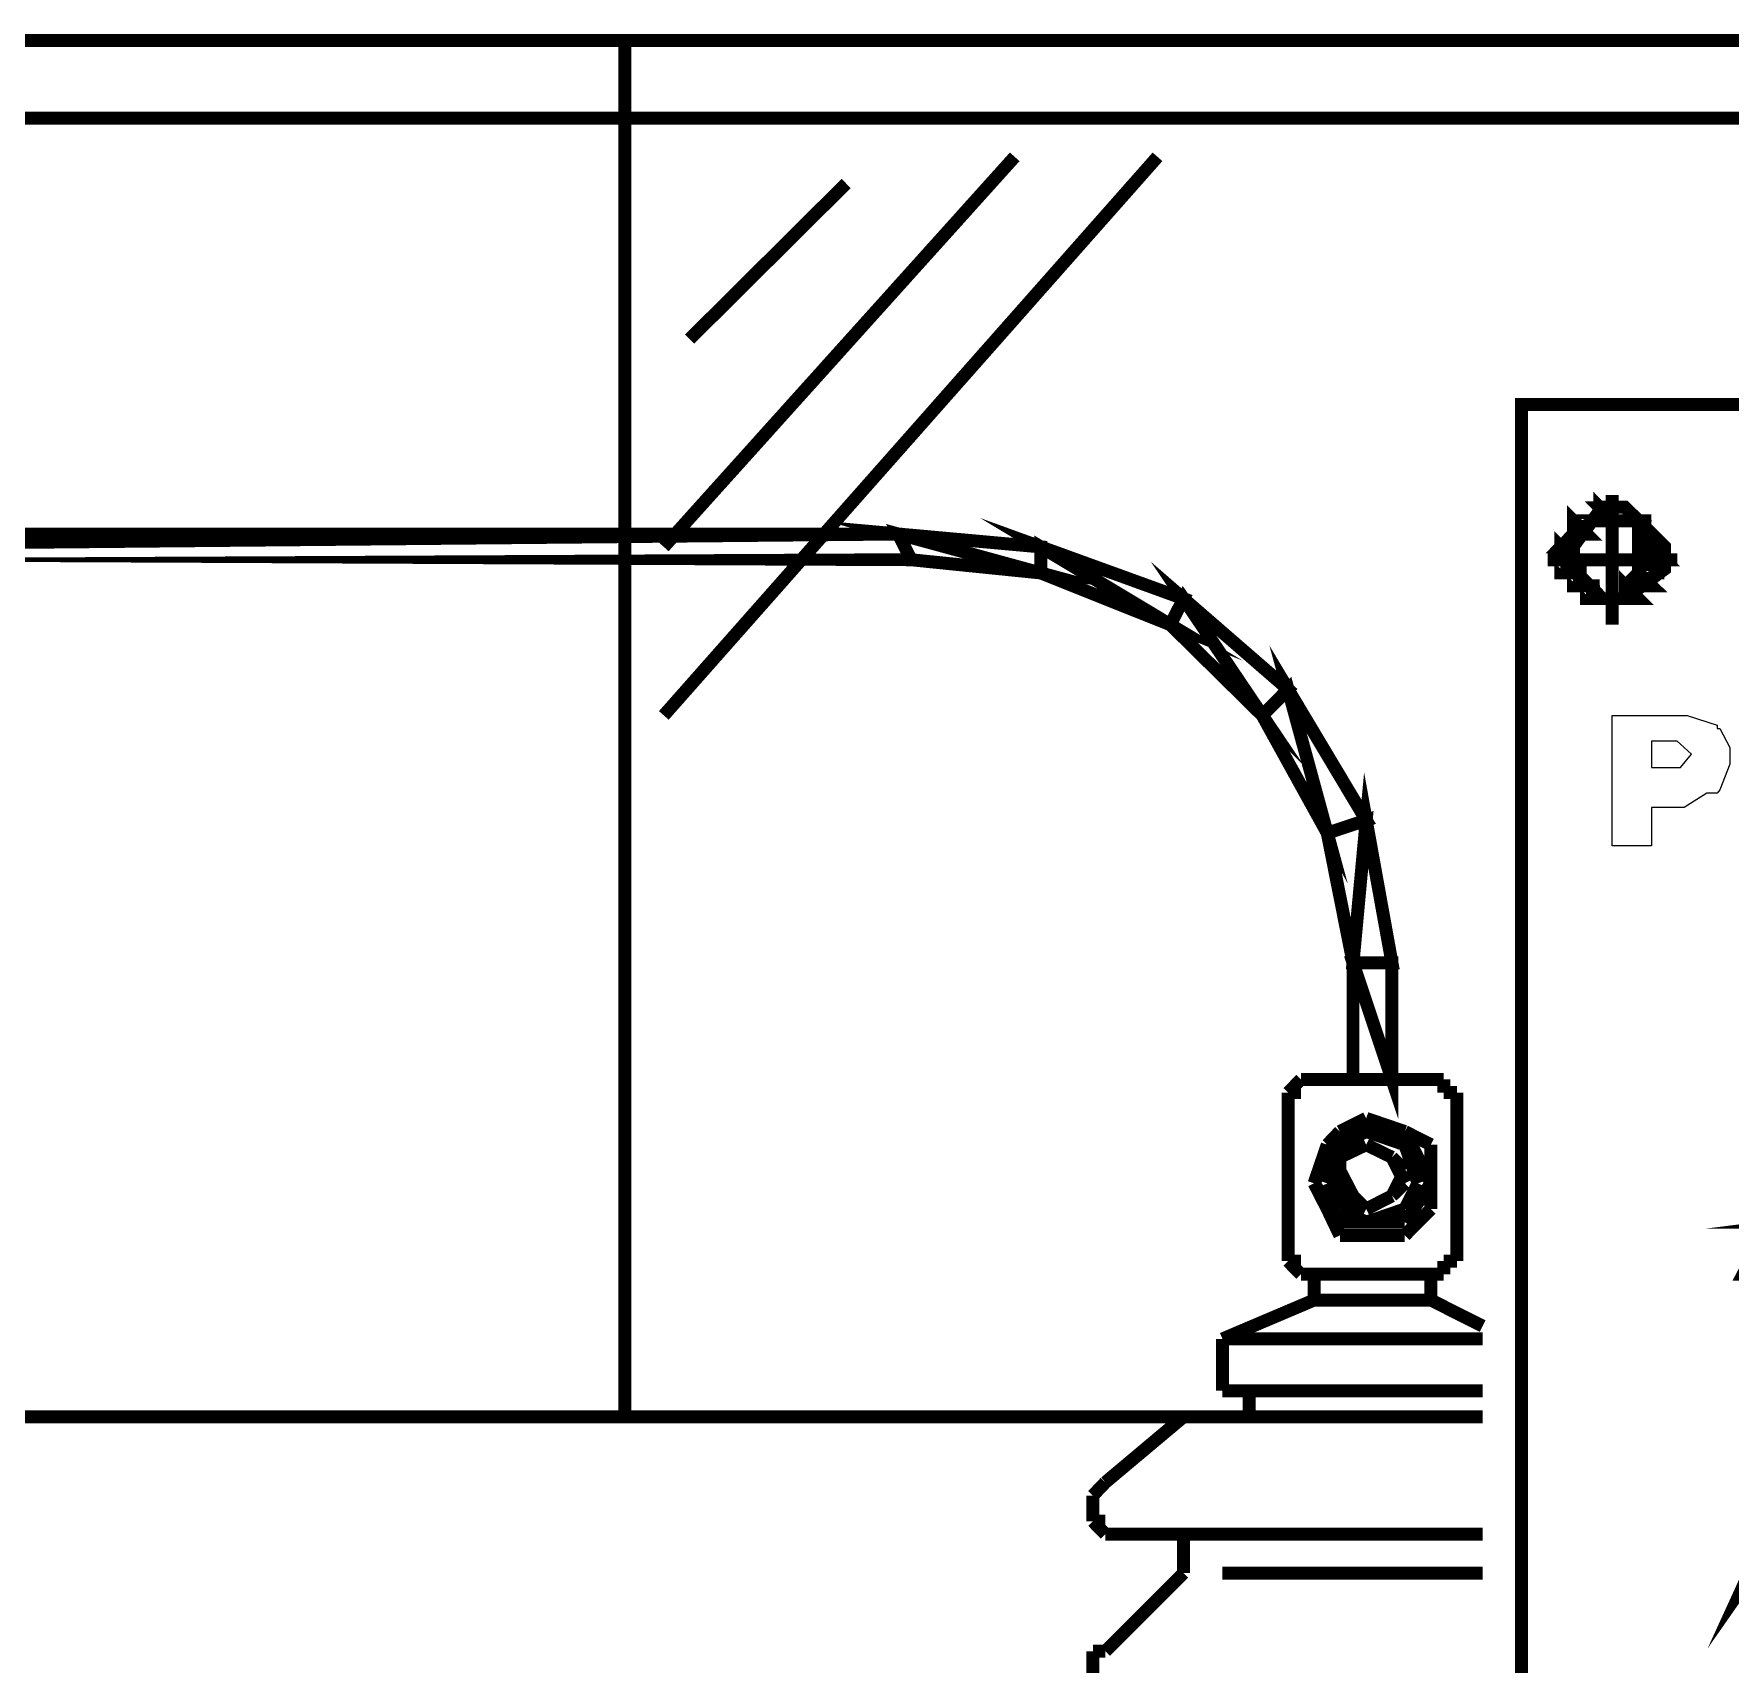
# Model space of a CAD drawing. Extents: x 219 to 1226, y 175 to 465.
# Drawn here: x 332.48 to 338.01, y 233.87 to 239.19 of the extents above; entities that cross this region are included whole.
import ezdxf

# ---------------------------------------------------------------- set-up
doc = ezdxf.new("R2010")
doc.units = 0
doc.header["$MEASUREMENT"] = 0
doc.layers.add('C00-00-00-BLACK', color=7, linetype='Continuous')
doc.layers.add('CFF-00-00', color=1, linetype='Continuous')

msp = doc.modelspace()

# ---------------------------------------------------------------- linework, layer by layer
at = {"layer": 'C00-00-00-BLACK', "const_width": 0.0423}
for points in [[(326.4321, 239.1656), (345.5591, 239.1656)], [(334.4041, 239.1656), (334.4041, 234.6736)], [(330.1201, 238.9116), (345.5591, 238.9116)], [(330.1201, 238.9116), (345.5591, 238.9116)], [(334.5311, 236.9626), (336.1421, 238.7856)], [(334.5311, 237.5126), (335.6761, 238.7856)], [(334.6151, 238.1906), (335.1261, 238.6986)], [(337.6261, 237.6816), (337.6261, 237.2586)], [(337.4151, 237.4706), (337.8381, 237.4706)], [(336.5681, 235.7316), (336.6101, 235.7746)], [(336.6101, 235.7746), (336.6531, 235.7746)], [(336.6101, 235.7746), (337.0341, 235.7746)], [(336.9071, 235.7746), (336.7371, 235.7746)], [(337.0761, 235.7746), (337.0341, 235.7746)], [(337.0761, 235.7316), (337.0761, 235.7746)], [(336.5681, 235.6906), (336.5681, 235.7316)], [(336.5681, 235.7316), (336.6101, 235.7316)], [(336.5681, 235.7316), (336.6101, 235.7316)], [(337.1191, 235.7316), (337.0761, 235.7316)], [(337.1191, 235.6906), (337.1191, 235.7316)], [(336.5681, 235.6906), (336.5681, 235.2246)], [(337.1191, 235.6906), (337.1191, 235.2246)], [(336.7371, 235.6046), (336.6531, 235.4356)], [(336.7371, 235.6046), (336.6961, 235.5616)], [(336.8231, 235.6476), (336.7371, 235.6046)], [(336.8231, 235.6046), (336.7371, 235.5616)], [(336.9491, 235.6046), (336.7371, 235.6046)], [(336.9491, 235.6046), (336.8231, 235.6476)], [(336.9491, 235.5616), (336.8231, 235.6046)], [(337.0341, 235.5616), (336.9491, 235.6046)], [(337.0341, 235.4356), (336.9491, 235.6046)], [(336.6961, 235.5616), (336.6531, 235.4356)], [(336.7371, 235.5616), (336.6961, 235.4356)], [(336.8231, 235.5616), (336.7371, 235.5206)], [(336.9071, 235.5206), (336.8231, 235.5616)], [(336.9071, 235.5206), (336.8231, 235.5616)], [(336.9921, 235.4356), (336.9491, 235.5616)], [(337.0341, 235.4356), (337.0341, 235.5616)], [(336.7371, 235.5206), (336.7371, 235.4356)], [(336.9491, 235.4776), (336.9071, 235.5206)], [(336.9491, 235.4356), (336.9071, 235.5206)], [(336.6531, 235.4356), (336.6961, 235.3516)], [(336.6531, 235.4356), (336.7371, 235.3086)], [(336.6961, 235.4356), (336.7371, 235.3516)], [(336.7371, 235.4776), (336.7801, 235.3946)], [(336.7371, 235.4356), (336.7371, 235.3946)], [(336.9071, 235.3946), (336.9491, 235.4776)], [(336.9071, 235.3946), (336.9491, 235.4356)], [(336.9491, 235.3516), (336.9921, 235.4356)], [(336.9491, 235.3086), (337.0341, 235.4356)], [(337.0341, 235.3516), (337.0341, 235.4356)], [(336.7371, 235.3946), (336.8231, 235.3516)], [(336.7801, 235.3946), (336.8231, 235.3516)], [(336.8231, 235.3516), (336.9071, 235.3946)], [(336.8231, 235.3516), (336.9071, 235.3946)], [(336.6961, 235.3516), (336.7371, 235.2656)], [(336.7371, 235.3516), (336.8231, 235.3086)], [(336.8231, 235.3086), (336.9491, 235.3516)], [(336.9491, 235.2656), (337.0341, 235.3516)], [(336.7371, 235.3086), (336.9491, 235.3086)], [(336.5681, 235.1816), (336.5681, 235.2246)], [(336.7371, 235.2656), (336.8231, 235.2656)], [(336.8231, 235.2656), (336.9491, 235.2656)], [(337.1191, 235.1816), (337.1191, 235.2246)], [(336.6101, 235.1386), (336.5681, 235.1816)], [(336.5681, 235.1816), (336.6101, 235.1816)], [(336.5681, 235.1816), (336.6101, 235.1816)], [(337.0761, 235.1386), (337.0761, 235.1816)], [(337.0761, 235.1816), (337.1191, 235.1816)], [(336.6101, 235.1386), (336.6531, 235.1386)], [(336.6531, 235.1386), (336.6101, 235.1386)], [(336.6531, 235.1386), (337.0341, 235.1386)], [(336.6531, 235.0546), (336.6531, 235.1386)], [(337.0341, 235.1386), (337.0761, 235.1386)], [(337.0341, 235.0546), (337.0341, 235.1386)], [(337.0341, 235.1386), (337.0761, 235.1386)], [(336.6531, 235.0546), (336.3541, 234.9276)], [(336.6531, 235.0546), (337.0341, 235.0546)], [(337.2031, 234.9696), (337.0341, 235.0546)], [(336.3541, 234.9276), (337.2031, 234.9276)], [(336.3541, 234.9276), (336.3541, 234.7586)], [(336.3541, 234.7586), (337.2031, 234.7586)], [(336.4411, 234.7586), (336.4411, 234.6736)], [(330.1201, 234.6736), (336.4411, 234.6736)], [(335.9721, 234.4596), (336.2271, 234.6736)], [(337.2031, 234.6736), (336.2271, 234.6736)], [(335.9311, 234.4166), (335.9721, 234.4596)], [(335.9311, 234.3326), (335.9311, 234.4166)], [(335.9721, 234.2906), (335.9311, 234.3326)], [(335.9311, 234.3326), (335.9721, 234.3326)], [(335.9311, 234.3326), (335.9721, 234.3326)], [(336.0151, 234.2906), (335.9721, 234.2906)], [(337.2031, 234.2906), (336.0151, 234.2906)], [(336.2271, 234.1636), (336.2271, 234.2906)], [(335.9721, 233.9086), (336.2271, 234.1636)], [(337.2031, 234.1636), (336.3541, 234.1636)], [(335.9311, 233.8246), (335.9311, 233.9086)], [(335.9311, 233.9086), (335.9721, 233.9086)]]:
    msp.add_lwpolyline(points, dxfattribs=at)
for points in [[(337.3301, 232.6396), (344.5401, 232.6396), (344.5401, 237.9776), (337.3301, 237.9776), (337.3301, 232.6396)], [(337.5851, 237.6406), (337.6261, 237.5976), (337.5851, 237.5976), (337.5851, 237.6406)], [(337.7961, 237.4706), (337.7961, 237.5146), (337.6671, 237.6426), (337.6261, 237.6426), (337.5941, 237.6426), (337.4991, 237.5146), (337.4991, 237.4706), (337.4991, 237.4396), (337.5941, 237.3436), (337.6261, 237.3436), (337.6671, 237.3436), (337.7961, 237.4396), (337.7961, 237.4706)], [(337.7961, 237.4706), (337.7961, 237.5146), (337.6671, 237.6426), (337.6261, 237.6426), (337.5941, 237.6426), (337.4991, 237.5146), (337.4991, 237.4706), (337.4991, 237.4396), (337.5941, 237.3436), (337.6261, 237.3436), (337.6671, 237.3436), (337.7961, 237.4396), (337.7961, 237.4706)], [(337.4991, 237.5976), (337.4991, 237.5546), (337.5421, 237.5546), (337.4991, 237.5976)], [(337.4991, 237.5546), (337.5421, 237.5546), (337.4991, 237.5976), (337.4991, 237.5546)], [(337.5421, 237.5976), (337.4991, 237.5976), (337.5421, 237.5976), (337.5421, 237.5976)], [(337.4991, 237.5976), (337.4991, 237.5976)], [(337.4991, 237.5976), (337.5421, 237.5976), (337.5851, 237.5976), (337.4991, 237.5976)], [(337.5851, 237.5976), (337.5421, 237.5976), (337.5851, 237.5976), (337.5851, 237.5976)], [(337.5421, 237.5976), (337.5421, 237.5976)], [(337.5421, 237.5976), (337.5851, 237.5976), (337.6261, 237.5976), (337.5421, 237.5976)], [(337.5421, 237.5976), (337.5851, 237.5976), (337.5851, 237.5976), (337.5421, 237.5976)], [(337.5421, 237.5976), (337.5851, 237.5976), (337.5851, 237.5976), (337.5421, 237.5976)], [(337.5421, 237.5976), (337.5851, 237.5976), (337.5851, 237.5976), (337.5421, 237.5976)], [(337.5421, 237.5976), (337.5851, 237.5976), (337.5851, 237.5976), (337.5421, 237.5976)], [(337.5421, 237.5976), (337.5421, 237.5976)], [(337.6261, 237.6406), (337.5851, 237.6406), (337.6261, 237.5976), (337.6261, 237.6406)], [(337.6261, 237.6406), (337.5851, 237.6406), (337.6261, 237.6406), (337.6261, 237.6406)], [(337.6261, 237.5976), (337.5851, 237.5976), (337.6261, 237.5976)], [(337.5851, 237.5976), (337.6261, 237.5976), (337.6691, 237.5976), (337.5851, 237.5976)], [(337.5851, 237.5976), (337.5851, 237.5976)], [(337.5851, 237.5976), (337.6261, 237.5976), (337.6691, 237.5976), (337.5851, 237.5976)], [(337.5851, 237.5976), (337.5851, 237.5976)], [(337.6261, 237.5976), (337.6691, 237.5976), (337.7111, 237.5976), (337.6261, 237.5976)], [(337.6691, 237.5976), (337.7111, 237.5976), (337.6261, 237.5976), (337.6691, 237.5976)], [(337.6261, 237.5976), (337.6691, 237.5976), (337.7111, 237.5976), (337.6261, 237.5976)], [(337.6691, 237.5976), (337.7111, 237.5976), (337.6261, 237.5976), (337.6691, 237.5976)], [(337.6691, 237.5976), (337.7111, 237.5976), (337.7111, 237.5976), (337.6691, 237.5976)], [(337.6691, 237.5976), (337.7111, 237.5976), (337.7111, 237.5976), (337.6691, 237.5976)], [(337.6691, 237.5976), (337.7111, 237.5976), (337.7111, 237.5976), (337.6691, 237.5976)], [(337.6691, 237.5976), (337.7111, 237.5976), (337.7111, 237.5976), (337.6691, 237.5976)], [(337.6691, 237.5976), (337.7111, 237.5976), (337.7541, 237.5976), (337.6691, 237.5976)], [(337.7111, 237.5976), (337.7541, 237.5976), (337.6691, 237.5976), (337.7111, 237.5976)], [(337.6691, 237.5976), (337.7111, 237.5976), (337.7541, 237.5976), (337.6691, 237.5976)], [(337.7111, 237.5976), (337.7541, 237.5976), (337.6691, 237.5976), (337.7111, 237.5976)], [(337.7111, 237.5976), (337.7111, 237.5546), (337.7541, 237.5546), (337.7111, 237.5976)], [(337.7111, 237.5546), (337.7541, 237.5546), (337.7111, 237.5976), (337.7111, 237.5546)], [(337.4991, 237.5546), (337.4581, 237.5126), (337.4991, 237.5126), (337.4991, 237.5546)], [(337.4581, 237.5126), (337.4991, 237.5126), (337.4991, 237.5546), (337.4581, 237.5126)], [(337.4581, 237.5126), (337.4581, 237.4706), (337.4991, 237.4706), (337.4581, 237.5126)], [(337.4581, 237.4706), (337.4991, 237.4706), (337.4581, 237.5126), (337.4581, 237.4706)], [(337.4991, 237.5546), (337.5421, 237.5546), (337.5421, 237.5546), (337.4991, 237.5546)], [(337.4991, 237.5546), (337.5421, 237.5546), (337.5421, 237.5546), (337.4991, 237.5546)], [(337.4991, 237.5546), (337.5421, 237.5546), (337.5421, 237.5546), (337.4991, 237.5546)], [(337.4991, 237.5546), (337.5421, 237.5546), (337.5421, 237.5546), (337.4991, 237.5546)], [(337.4991, 237.5546), (337.5421, 237.5546), (337.5421, 237.5546), (337.4991, 237.5546)], [(337.4991, 237.5546), (337.5421, 237.5546), (337.5421, 237.5546), (337.4991, 237.5546)], [(337.7111, 237.5546), (337.7541, 237.5126), (337.7111, 237.5126), (337.7111, 237.5546)], [(337.7111, 237.5546), (337.7541, 237.5546), (337.7541, 237.5546), (337.7111, 237.5546)], [(337.7111, 237.5546), (337.7541, 237.5546), (337.7541, 237.5546), (337.7111, 237.5546)], [(337.7111, 237.5546), (337.7541, 237.5546), (337.7541, 237.5546), (337.7111, 237.5546)], [(337.7111, 237.5546), (337.7541, 237.5546), (337.7541, 237.5546), (337.7111, 237.5546)], [(337.7541, 237.5126), (337.7111, 237.5546), (337.7541, 237.5126)], [(337.7541, 237.5126), (337.7541, 237.4706), (337.7961, 237.4706), (337.7541, 237.5126)], [(337.7541, 237.4706), (337.7961, 237.4706), (337.7541, 237.5126), (337.7541, 237.4706)], [(337.4581, 237.5126), (337.4991, 237.5126), (337.4991, 237.5126), (337.4581, 237.5126)], [(337.4581, 237.5126), (337.4991, 237.5126), (337.4991, 237.5126), (337.4581, 237.5126)], [(337.4581, 237.5126), (337.4991, 237.5126), (337.4991, 237.5126), (337.4581, 237.5126)], [(337.4581, 237.5126), (337.4991, 237.5126), (337.4991, 237.5126), (337.4581, 237.5126)], [(337.4581, 237.5126), (337.4991, 237.5126), (337.4991, 237.5126), (337.4581, 237.5126)], [(337.4581, 237.5126), (337.4991, 237.5126), (337.4991, 237.5126), (337.4581, 237.5126)], [(337.4581, 237.4706), (337.4581, 237.4276), (337.4991, 237.4276), (337.4581, 237.4706)], [(337.4581, 237.4276), (337.4991, 237.4276), (337.4581, 237.4706), (337.4581, 237.4276)], [(337.7541, 237.4706), (337.7541, 237.4276), (337.7111, 237.4276), (337.7541, 237.4706)], [(337.7541, 237.5126), (337.7111, 237.5126), (337.7541, 237.5126)], [(337.7111, 237.5126), (337.7541, 237.5126), (337.7961, 237.5126), (337.7111, 237.5126)], [(337.7111, 237.5126), (337.7541, 237.5126), (337.7961, 237.5126), (337.7111, 237.5126)], [(337.7541, 237.5126), (337.7961, 237.5126), (337.7111, 237.5126), (337.7541, 237.5126)], [(337.7541, 237.5126), (337.7961, 237.5126), (337.7961, 237.5126), (337.7541, 237.5126)], [(337.7541, 237.5126), (337.7961, 237.5126), (337.7961, 237.5126), (337.7541, 237.5126)], [(337.4581, 237.4706), (337.4991, 237.4706), (337.4991, 237.4706), (337.4581, 237.4706)], [(337.4581, 237.4706), (337.4991, 237.4706), (337.4991, 237.4706), (337.4581, 237.4706)], [(337.4581, 237.4276), (337.4991, 237.4276), (337.4991, 237.4276), (337.4581, 237.4276)], [(337.4581, 237.4276), (337.4991, 237.4276), (337.4991, 237.4276), (337.4581, 237.4276)], [(337.4581, 237.4276), (337.4991, 237.4276), (337.5421, 237.4276), (337.4581, 237.4276)], [(337.4991, 237.4276), (337.5421, 237.4276), (337.4581, 237.4276), (337.4991, 237.4276)], [(337.4991, 237.4276), (337.4991, 237.3856), (337.5421, 237.3856), (337.4991, 237.4276)], [(337.4991, 237.3856), (337.5421, 237.3856), (337.4991, 237.4276), (337.4991, 237.3856)], [(337.4991, 237.4276), (337.5421, 237.4276), (337.5421, 237.4276), (337.4991, 237.4276)], [(337.4991, 237.4276), (337.5421, 237.4276), (337.5421, 237.4276), (337.4991, 237.4276)], [(337.7111, 237.4276), (337.7111, 237.3856), (337.7541, 237.3856), (337.7111, 237.4276)], [(337.7111, 237.3856), (337.7541, 237.3856), (337.7111, 237.4276), (337.7111, 237.3856)], [(337.7541, 237.4276), (337.7111, 237.4276), (337.7541, 237.4276)], [(337.7111, 237.4276), (337.7541, 237.4276), (337.7961, 237.4276), (337.7111, 237.4276)], [(337.7111, 237.4276), (337.7111, 237.4276)], [(337.7111, 237.4276), (337.7541, 237.4276), (337.7961, 237.4276), (337.7111, 237.4276)], [(337.7541, 237.4706), (337.7961, 237.4706), (337.7961, 237.4706), (337.7541, 237.4706)], [(337.7541, 237.4706), (337.7961, 237.4706), (337.7961, 237.4706), (337.7541, 237.4706)], [(337.7541, 237.4706), (337.7961, 237.4706), (337.7961, 237.4706), (337.7541, 237.4706)], [(337.7541, 237.4706), (337.7961, 237.4706), (337.7961, 237.4706), (337.7541, 237.4706)], [(337.7541, 237.4276), (337.7541, 237.4706), (337.7541, 237.4276)], [(337.4991, 237.3856), (337.5421, 237.3856), (337.5421, 237.3856), (337.4991, 237.3856)], [(337.4991, 237.3856), (337.5421, 237.3856), (337.5421, 237.3856), (337.4991, 237.3856)], [(337.4991, 237.3856), (337.5421, 237.3856), (337.5421, 237.3856), (337.4991, 237.3856)], [(337.4991, 237.3856), (337.5421, 237.3856), (337.5421, 237.3856), (337.4991, 237.3856)], [(337.4991, 237.3856), (337.5421, 237.3856), (337.5851, 237.3856), (337.4991, 237.3856)], [(337.5421, 237.3856), (337.5851, 237.3856), (337.4991, 237.3856), (337.5421, 237.3856)], [(337.4991, 237.3856), (337.5421, 237.3856), (337.5851, 237.3856), (337.4991, 237.3856)], [(337.5421, 237.3856), (337.5851, 237.3856), (337.4991, 237.3856), (337.5421, 237.3856)], [(337.5421, 237.3856), (337.5421, 237.3436), (337.5851, 237.3436), (337.5421, 237.3856)], [(337.5421, 237.3436), (337.5851, 237.3436), (337.5421, 237.3856), (337.5421, 237.3436)], [(337.6691, 237.3856), (337.6691, 237.3436), (337.7111, 237.3436), (337.6691, 237.3856)], [(337.6691, 237.3436), (337.7111, 237.3436), (337.6691, 237.3856), (337.6691, 237.3436)], [(337.7111, 237.3856), (337.6691, 237.3856), (337.7111, 237.3856), (337.7111, 237.3856)], [(337.6691, 237.3856), (337.6691, 237.3856)], [(337.6691, 237.3856), (337.7111, 237.3856), (337.7541, 237.3856), (337.6691, 237.3856)], [(337.7111, 237.3856), (337.7541, 237.3856), (337.7541, 237.3856), (337.7111, 237.3856)], [(337.7111, 237.3856), (337.7541, 237.3856), (337.7541, 237.3856), (337.7111, 237.3856)], [(337.7111, 237.3856), (337.7541, 237.3856), (337.7541, 237.3856), (337.7111, 237.3856)], [(337.7111, 237.3856), (337.7541, 237.3856), (337.7541, 237.3856), (337.7111, 237.3856)], [(337.7111, 237.3856), (337.7111, 237.3856)], [(337.5421, 237.3436), (337.5851, 237.3436), (337.5851, 237.3436), (337.5421, 237.3436)], [(337.5421, 237.3436), (337.5851, 237.3436), (337.5851, 237.3436), (337.5421, 237.3436)], [(337.5421, 237.3436), (337.5851, 237.3436), (337.6261, 237.3436), (337.5421, 237.3436)], [(337.5851, 237.3436), (337.6261, 237.3436), (337.5421, 237.3436), (337.5851, 237.3436)], [(337.5421, 237.3436), (337.5851, 237.3436), (337.6261, 237.3436), (337.5421, 237.3436)], [(337.5851, 237.3436), (337.6261, 237.3436), (337.5421, 237.3436), (337.5851, 237.3436)], [(337.5851, 237.3436), (337.6261, 237.3436), (337.6691, 237.3436), (337.5851, 237.3436)], [(337.6261, 237.3436), (337.6691, 237.3436), (337.5851, 237.3436), (337.6261, 237.3436)], [(337.6261, 237.3436), (337.5851, 237.3436), (337.6261, 237.3436)], [(337.5851, 237.3436), (337.6261, 237.3436), (337.6691, 237.3436), (337.5851, 237.3436)], [(337.6261, 237.3436), (337.6691, 237.3436), (337.5851, 237.3436), (337.6261, 237.3436)], [(337.6261, 237.3436), (337.5851, 237.3436), (337.6261, 237.3436)], [(337.5851, 237.3436), (337.6261, 237.3436), (337.6691, 237.3436), (337.5851, 237.3436)], [(337.6691, 237.3436), (337.6261, 237.3436), (337.6691, 237.3436), (337.6691, 237.3436)], [(337.6261, 237.3436), (337.6261, 237.3436)], [(337.6261, 237.3436), (337.6691, 237.3436), (337.7111, 237.3436), (337.6261, 237.3436)], [(337.6261, 237.3436), (337.6691, 237.3436), (337.6691, 237.3436), (337.6261, 237.3436)], [(337.6261, 237.3436), (337.6691, 237.3436), (337.6691, 237.3436), (337.6261, 237.3436)], [(337.6691, 237.3436), (337.7111, 237.3436), (337.7111, 237.3436), (337.6691, 237.3436)], [(337.6691, 237.3436), (337.7111, 237.3436), (337.7111, 237.3436), (337.6691, 237.3436)], [(337.6691, 237.3436), (337.6691, 237.3436)], [(338.9421, 236.1556), (338.2641, 235.3086), (338.9421, 235.3946), (338.0531, 234.1206), (338.5181, 235.1386), (338.0531, 235.1386), (338.5181, 236.0276), (338.9421, 236.1556)], [(338.9421, 235.3946), (338.8991, 235.3086), (338.2641, 235.3086), (338.9421, 235.3946)], [(338.5181, 235.1386), (338.7721, 235.1386), (338.0531, 234.1206), (338.5181, 235.1386)]]:
    msp.add_lwpolyline(points, close=True, dxfattribs=at)
at = {"layer": 'C00-00-00-BLACK'}
for points in [[(337.6261, 237.6406), (337.5851, 237.6406), (337.6261, 237.6406), (337.6261, 237.6406)], [(337.6261, 237.6406), (337.5851, 237.6406), (337.6261, 237.5976), (337.6261, 237.6406)], [(337.5851, 237.6406), (337.6261, 237.5976), (337.5851, 237.5976), (337.5851, 237.6406)], [(337.5421, 237.5976), (337.4991, 237.5976), (337.5421, 237.5976), (337.5421, 237.5976)], [(337.4991, 237.5976), (337.5421, 237.5976), (337.5851, 237.5976), (337.4991, 237.5976)], [(337.4991, 237.5976), (337.4991, 237.5546), (337.5421, 237.5546), (337.4991, 237.5976)], [(337.4991, 237.5546), (337.5421, 237.5546), (337.4991, 237.5976), (337.4991, 237.5546)], [(337.5851, 237.5976), (337.5421, 237.5976), (337.5851, 237.5976), (337.5851, 237.5976)], [(337.5421, 237.5976), (337.5851, 237.5976), (337.6261, 237.5976), (337.5421, 237.5976)], [(337.5421, 237.5976), (337.5851, 237.5976), (337.5851, 237.5976), (337.5421, 237.5976)], [(337.5421, 237.5976), (337.5851, 237.5976), (337.5851, 237.5976), (337.5421, 237.5976)], [(337.5421, 237.5976), (337.5851, 237.5976), (337.5851, 237.5976), (337.5421, 237.5976)], [(337.5421, 237.5976), (337.5851, 237.5976), (337.5851, 237.5976), (337.5421, 237.5976)], [(337.6261, 237.5976), (337.5851, 237.5976), (337.6261, 237.5976)], [(337.5851, 237.5976), (337.6261, 237.5976), (337.6691, 237.5976), (337.5851, 237.5976)], [(337.5851, 237.5976), (337.6261, 237.5976), (337.6691, 237.5976), (337.5851, 237.5976)], [(337.6261, 237.5976), (337.6691, 237.5976), (337.7111, 237.5976), (337.6261, 237.5976)], [(337.6691, 237.5976), (337.7111, 237.5976), (337.6261, 237.5976), (337.6691, 237.5976)], [(337.6261, 237.5976), (337.6691, 237.5976), (337.7111, 237.5976), (337.6261, 237.5976)], [(337.6691, 237.5976), (337.7111, 237.5976), (337.6261, 237.5976), (337.6691, 237.5976)], [(337.6691, 237.5976), (337.7111, 237.5976), (337.7111, 237.5976), (337.6691, 237.5976)], [(337.6691, 237.5976), (337.7111, 237.5976), (337.7111, 237.5976), (337.6691, 237.5976)], [(337.6691, 237.5976), (337.7111, 237.5976), (337.7111, 237.5976), (337.6691, 237.5976)], [(337.6691, 237.5976), (337.7111, 237.5976), (337.7111, 237.5976), (337.6691, 237.5976)], [(337.6691, 237.5976), (337.7111, 237.5976), (337.7541, 237.5976), (337.6691, 237.5976)], [(337.7111, 237.5976), (337.7541, 237.5976), (337.6691, 237.5976), (337.7111, 237.5976)], [(337.6691, 237.5976), (337.7111, 237.5976), (337.7541, 237.5976), (337.6691, 237.5976)], [(337.7111, 237.5976), (337.7541, 237.5976), (337.6691, 237.5976), (337.7111, 237.5976)], [(337.7111, 237.5976), (337.7111, 237.5546), (337.7541, 237.5546), (337.7111, 237.5976)], [(337.7111, 237.5546), (337.7541, 237.5546), (337.7111, 237.5976), (337.7111, 237.5546)], [(337.4991, 237.5546), (337.4581, 237.5126), (337.4991, 237.5126), (337.4991, 237.5546)], [(337.4581, 237.5126), (337.4991, 237.5126), (337.4991, 237.5546), (337.4581, 237.5126)], [(337.4581, 237.5126), (337.4991, 237.5126), (337.4991, 237.5126), (337.4581, 237.5126)], [(337.4581, 237.5126), (337.4991, 237.5126), (337.4991, 237.5126), (337.4581, 237.5126)], [(337.4581, 237.5126), (337.4991, 237.5126), (337.4991, 237.5126), (337.4581, 237.5126)], [(337.4581, 237.5126), (337.4991, 237.5126), (337.4991, 237.5126), (337.4581, 237.5126)], [(337.4581, 237.5126), (337.4991, 237.5126), (337.4991, 237.5126), (337.4581, 237.5126)], [(337.4581, 237.5126), (337.4991, 237.5126), (337.4991, 237.5126), (337.4581, 237.5126)], [(337.4581, 237.5126), (337.4581, 237.4706), (337.4991, 237.4706), (337.4581, 237.5126)], [(337.4581, 237.4706), (337.4991, 237.4706), (337.4581, 237.5126), (337.4581, 237.4706)], [(337.4991, 237.5546), (337.5421, 237.5546), (337.5421, 237.5546), (337.4991, 237.5546)], [(337.4991, 237.5546), (337.5421, 237.5546), (337.5421, 237.5546), (337.4991, 237.5546)], [(337.4991, 237.5546), (337.5421, 237.5546), (337.5421, 237.5546), (337.4991, 237.5546)], [(337.4991, 237.5546), (337.5421, 237.5546), (337.5421, 237.5546), (337.4991, 237.5546)], [(337.4991, 237.5546), (337.5421, 237.5546), (337.5421, 237.5546), (337.4991, 237.5546)], [(337.4991, 237.5546), (337.5421, 237.5546), (337.5421, 237.5546), (337.4991, 237.5546)], [(337.7111, 237.5546), (337.7541, 237.5546), (337.7541, 237.5546), (337.7111, 237.5546)], [(337.7111, 237.5546), (337.7541, 237.5546), (337.7541, 237.5546), (337.7111, 237.5546)], [(337.7111, 237.5546), (337.7541, 237.5546), (337.7541, 237.5546), (337.7111, 237.5546)], [(337.7111, 237.5546), (337.7541, 237.5546), (337.7541, 237.5546), (337.7111, 237.5546)], [(337.7541, 237.5126), (337.7111, 237.5546), (337.7541, 237.5126)], [(337.7111, 237.5546), (337.7541, 237.5126), (337.7111, 237.5126), (337.7111, 237.5546)], [(337.7541, 237.5126), (337.7111, 237.5126), (337.7541, 237.5126)], [(337.7111, 237.5126), (337.7541, 237.5126), (337.7961, 237.5126), (337.7111, 237.5126)], [(337.7111, 237.5126), (337.7541, 237.5126), (337.7961, 237.5126), (337.7111, 237.5126)], [(337.7541, 237.5126), (337.7961, 237.5126), (337.7111, 237.5126), (337.7541, 237.5126)], [(337.7541, 237.5126), (337.7961, 237.5126), (337.7961, 237.5126), (337.7541, 237.5126)], [(337.7541, 237.5126), (337.7961, 237.5126), (337.7961, 237.5126), (337.7541, 237.5126)], [(337.7541, 237.5126), (337.7541, 237.4706), (337.7961, 237.4706), (337.7541, 237.5126)], [(337.7541, 237.4706), (337.7961, 237.4706), (337.7541, 237.5126), (337.7541, 237.4706)], [(337.4581, 237.4706), (337.4991, 237.4706), (337.4991, 237.4706), (337.4581, 237.4706)], [(337.4581, 237.4706), (337.4991, 237.4706), (337.4991, 237.4706), (337.4581, 237.4706)], [(337.4581, 237.4706), (337.4581, 237.4276), (337.4991, 237.4276), (337.4581, 237.4706)], [(337.4581, 237.4276), (337.4991, 237.4276), (337.4581, 237.4706), (337.4581, 237.4276)], [(337.7541, 237.4706), (337.7541, 237.4276), (337.7111, 237.4276), (337.7541, 237.4706)], [(337.7541, 237.4706), (337.7961, 237.4706), (337.7961, 237.4706), (337.7541, 237.4706)], [(337.7541, 237.4706), (337.7961, 237.4706), (337.7961, 237.4706), (337.7541, 237.4706)], [(337.7541, 237.4706), (337.7961, 237.4706), (337.7961, 237.4706), (337.7541, 237.4706)], [(337.7541, 237.4706), (337.7961, 237.4706), (337.7961, 237.4706), (337.7541, 237.4706)], [(337.7541, 237.4276), (337.7541, 237.4706), (337.7541, 237.4276)], [(337.4581, 237.4276), (337.4991, 237.4276), (337.4991, 237.4276), (337.4581, 237.4276)], [(337.4581, 237.4276), (337.4991, 237.4276), (337.4991, 237.4276), (337.4581, 237.4276)], [(337.4581, 237.4276), (337.4991, 237.4276), (337.5421, 237.4276), (337.4581, 237.4276)], [(337.4991, 237.4276), (337.5421, 237.4276), (337.4581, 237.4276), (337.4991, 237.4276)], [(337.4991, 237.4276), (337.5421, 237.4276), (337.5421, 237.4276), (337.4991, 237.4276)], [(337.4991, 237.4276), (337.5421, 237.4276), (337.5421, 237.4276), (337.4991, 237.4276)], [(337.4991, 237.4276), (337.4991, 237.3856), (337.5421, 237.3856), (337.4991, 237.4276)], [(337.4991, 237.3856), (337.5421, 237.3856), (337.4991, 237.4276), (337.4991, 237.3856)], [(337.7541, 237.4276), (337.7111, 237.4276), (337.7541, 237.4276)], [(337.7111, 237.4276), (337.7541, 237.4276), (337.7961, 237.4276), (337.7111, 237.4276)], [(337.7111, 237.4276), (337.7541, 237.4276), (337.7961, 237.4276), (337.7111, 237.4276)], [(337.7111, 237.4276), (337.7111, 237.3856), (337.7541, 237.3856), (337.7111, 237.4276)], [(337.7111, 237.3856), (337.7541, 237.3856), (337.7111, 237.4276), (337.7111, 237.3856)], [(337.4991, 237.3856), (337.5421, 237.3856), (337.5421, 237.3856), (337.4991, 237.3856)], [(337.4991, 237.3856), (337.5421, 237.3856), (337.5421, 237.3856), (337.4991, 237.3856)], [(337.4991, 237.3856), (337.5421, 237.3856), (337.5421, 237.3856), (337.4991, 237.3856)], [(337.4991, 237.3856), (337.5421, 237.3856), (337.5421, 237.3856), (337.4991, 237.3856)], [(337.4991, 237.3856), (337.5421, 237.3856), (337.5851, 237.3856), (337.4991, 237.3856)], [(337.5421, 237.3856), (337.5851, 237.3856), (337.4991, 237.3856), (337.5421, 237.3856)], [(337.4991, 237.3856), (337.5421, 237.3856), (337.5851, 237.3856), (337.4991, 237.3856)], [(337.5421, 237.3856), (337.5851, 237.3856), (337.4991, 237.3856), (337.5421, 237.3856)], [(337.5421, 237.3856), (337.5421, 237.3436), (337.5851, 237.3436), (337.5421, 237.3856)], [(337.5421, 237.3436), (337.5851, 237.3436), (337.5421, 237.3856), (337.5421, 237.3436)], [(337.5421, 237.3436), (337.5851, 237.3436), (337.5851, 237.3436), (337.5421, 237.3436)], [(337.5421, 237.3436), (337.5851, 237.3436), (337.5851, 237.3436), (337.5421, 237.3436)], [(337.5421, 237.3436), (337.5851, 237.3436), (337.6261, 237.3436), (337.5421, 237.3436)], [(337.5851, 237.3436), (337.6261, 237.3436), (337.5421, 237.3436), (337.5851, 237.3436)], [(337.5421, 237.3436), (337.5851, 237.3436), (337.6261, 237.3436), (337.5421, 237.3436)], [(337.5851, 237.3436), (337.6261, 237.3436), (337.5421, 237.3436), (337.5851, 237.3436)], [(337.5851, 237.3436), (337.6261, 237.3436), (337.6691, 237.3436), (337.5851, 237.3436)], [(337.6261, 237.3436), (337.6691, 237.3436), (337.5851, 237.3436), (337.6261, 237.3436)], [(337.6261, 237.3436), (337.5851, 237.3436), (337.6261, 237.3436)], [(337.5851, 237.3436), (337.6261, 237.3436), (337.6691, 237.3436), (337.5851, 237.3436)], [(337.6261, 237.3436), (337.6691, 237.3436), (337.5851, 237.3436), (337.6261, 237.3436)], [(337.6261, 237.3436), (337.5851, 237.3436), (337.6261, 237.3436)], [(337.5851, 237.3436), (337.6261, 237.3436), (337.6691, 237.3436), (337.5851, 237.3436)], [(337.6691, 237.3436), (337.6261, 237.3436), (337.6691, 237.3436), (337.6691, 237.3436)], [(337.6261, 237.3436), (337.6691, 237.3436), (337.7111, 237.3436), (337.6261, 237.3436)], [(337.6261, 237.3436), (337.6691, 237.3436), (337.6691, 237.3436), (337.6261, 237.3436)], [(337.6261, 237.3436), (337.6691, 237.3436), (337.6691, 237.3436), (337.6261, 237.3436)], [(337.7111, 237.3856), (337.6691, 237.3856), (337.7111, 237.3856), (337.7111, 237.3856)], [(337.6691, 237.3856), (337.7111, 237.3856), (337.7541, 237.3856), (337.6691, 237.3856)], [(337.6691, 237.3856), (337.6691, 237.3436), (337.7111, 237.3436), (337.6691, 237.3856)], [(337.6691, 237.3436), (337.7111, 237.3436), (337.6691, 237.3856), (337.6691, 237.3436)], [(337.6691, 237.3436), (337.7111, 237.3436), (337.7111, 237.3436), (337.6691, 237.3436)], [(337.6691, 237.3436), (337.7111, 237.3436), (337.7111, 237.3436), (337.6691, 237.3436)], [(337.7111, 237.3856), (337.7541, 237.3856), (337.7541, 237.3856), (337.7111, 237.3856)], [(337.7111, 237.3856), (337.7541, 237.3856), (337.7541, 237.3856), (337.7111, 237.3856)], [(337.7111, 237.3856), (337.7541, 237.3856), (337.7541, 237.3856), (337.7111, 237.3856)], [(337.7111, 237.3856), (337.7541, 237.3856), (337.7541, 237.3856), (337.7111, 237.3856)]]:
    msp.add_lwpolyline(points, close=True, dxfattribs=at)
at = {"layer": 'CFF-00-00', "const_width": 0.0423}
for points in [[(326.4321, 237.4706), (335.2961, 237.5546), (335.3381, 237.4706), (326.4321, 237.4706)], [(326.4321, 237.5546), (326.4321, 237.4706), (335.2961, 237.5546), (326.4321, 237.5546)], [(335.7611, 237.5126), (335.7611, 237.4276), (335.2961, 237.5546), (335.7611, 237.5126)], [(335.7611, 237.4276), (335.2961, 237.5546), (335.3381, 237.4706), (335.7611, 237.4276)], [(336.2271, 237.3436), (336.1841, 237.2586), (335.7611, 237.5126), (336.2271, 237.3436)], [(336.1841, 237.2586), (335.7611, 237.5126), (335.7611, 237.4276), (336.1841, 237.2586)], [(336.5681, 237.0476), (336.4841, 236.9626), (336.2271, 237.3436), (336.5681, 237.0476)], [(336.4841, 236.9626), (336.2271, 237.3436), (336.1841, 237.2586), (336.4841, 236.9626)], [(336.8231, 236.6206), (336.6961, 236.5786), (336.5681, 237.0476), (336.8231, 236.6206)], [(336.6961, 236.5786), (336.5681, 237.0476), (336.4841, 236.9626), (336.6961, 236.5786)], [(336.9071, 236.1556), (336.7801, 236.1556), (336.8231, 236.6206), (336.9071, 236.1556)], [(336.7801, 236.1556), (336.8231, 236.6206), (336.6961, 236.5786), (336.7801, 236.1556)], [(336.7801, 236.1556), (336.9071, 235.7746), (336.7801, 235.7746), (336.7801, 236.1556)], [(336.9071, 236.1556), (336.7801, 236.1556), (336.9071, 235.7746), (336.9071, 236.1556)]]:
    msp.add_lwpolyline(points, close=True, dxfattribs=at)
at = {"layer": 'CFF-00-00'}
for points in [[(326.4321, 237.5546), (326.4321, 237.4706), (335.2961, 237.5546), (326.4321, 237.5546)], [(326.4321, 237.4706), (335.2961, 237.5546), (335.3381, 237.4706), (326.4321, 237.4706)], [(335.7611, 237.5126), (335.7611, 237.4276), (335.2961, 237.5546), (335.7611, 237.5126)], [(335.7611, 237.4276), (335.2961, 237.5546), (335.3381, 237.4706), (335.7611, 237.4276)], [(336.2271, 237.3436), (336.1841, 237.2586), (335.7611, 237.5126), (336.2271, 237.3436)], [(336.1841, 237.2586), (335.7611, 237.5126), (335.7611, 237.4276), (336.1841, 237.2586)], [(336.4841, 236.9626), (336.2271, 237.3436), (336.1841, 237.2586), (336.4841, 236.9626)], [(336.5681, 237.0476), (336.4841, 236.9626), (336.2271, 237.3436), (336.5681, 237.0476)], [(336.6961, 236.5786), (336.5681, 237.0476), (336.4841, 236.9626), (336.6961, 236.5786)], [(336.8231, 236.6206), (336.6961, 236.5786), (336.5681, 237.0476), (336.8231, 236.6206)], [(337.6261, 236.9626), (337.8381, 236.9626), (337.8701, 236.9626), (337.9681, 236.9306), (337.9681, 236.9196), (337.9771, 236.9196), (338.0101, 236.8576), (338.0101, 236.8356), (338.0101, 236.8036), (337.9771, 236.7196), (337.9681, 236.7086), (337.9351, 236.7086), (337.8611, 236.6626), (337.8381, 236.6626), (337.7541, 236.6626), (337.7541, 236.5366), (337.6261, 236.5366), (337.6261, 236.9626)], [(337.7541, 236.7926), (337.7961, 236.7926), (337.7961, 236.7926), (337.8381, 236.7926), (337.8381, 236.7926), (337.8491, 236.7926), (337.8841, 236.8356), (337.8841, 236.8356), (337.8841, 236.8356), (337.8491, 236.8686), (337.8381, 236.8786), (337.8381, 236.8786), (337.8051, 236.8786), (337.7961, 236.8786), (337.7541, 236.8786), (337.7541, 236.7926)], [(336.7801, 236.1556), (336.8231, 236.6206), (336.6961, 236.5786), (336.7801, 236.1556)], [(336.9071, 236.1556), (336.7801, 236.1556), (336.8231, 236.6206), (336.9071, 236.1556)], [(336.9071, 236.1556), (336.7801, 236.1556), (336.9071, 235.7746), (336.9071, 236.1556)], [(336.7801, 236.1556), (336.9071, 235.7746), (336.7801, 235.7746), (336.7801, 236.1556)]]:
    msp.add_lwpolyline(points, close=True, dxfattribs=at)

doc.saveas('drawing.dxf')
